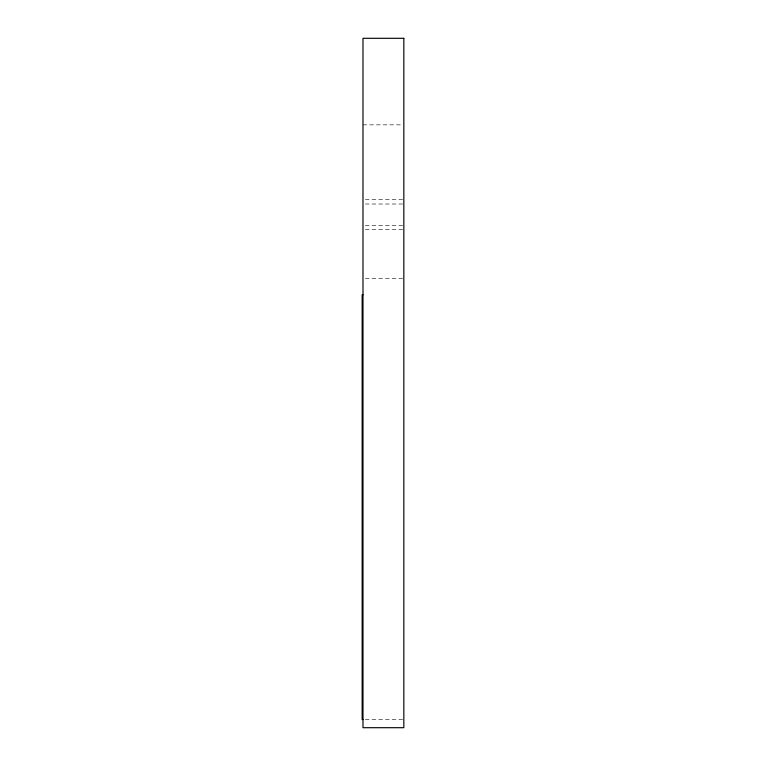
<?xml version="1.0" encoding="UTF-8"?>
<svg xmlns="http://www.w3.org/2000/svg" width="766" height="766" viewBox="0 0 766 766"><rect width="100%" height="100%" fill="white"/><g stroke="black" fill="none" stroke-linecap="round" stroke-linejoin="round"><path stroke-width="0.57" stroke-dasharray="3.83 2.87" d="M362.988 124.848L402.667 124.848M365.325 199.667L402.667 199.667M365.325 204.015L402.667 204.015M365.325 225.654L402.667 225.654M365.325 229.407L403.835 229.407M365.325 278.412L402.667 278.412M365.325 719.533L403.835 719.533"/><path stroke-width="1.15" d="M362.988 294.757L362.165 294.757L362.165 719.533L362.988 719.533M403.835 38.3L362.988 38.3L362.988 727.7L403.835 727.7L403.835 38.3"/></g></svg>
